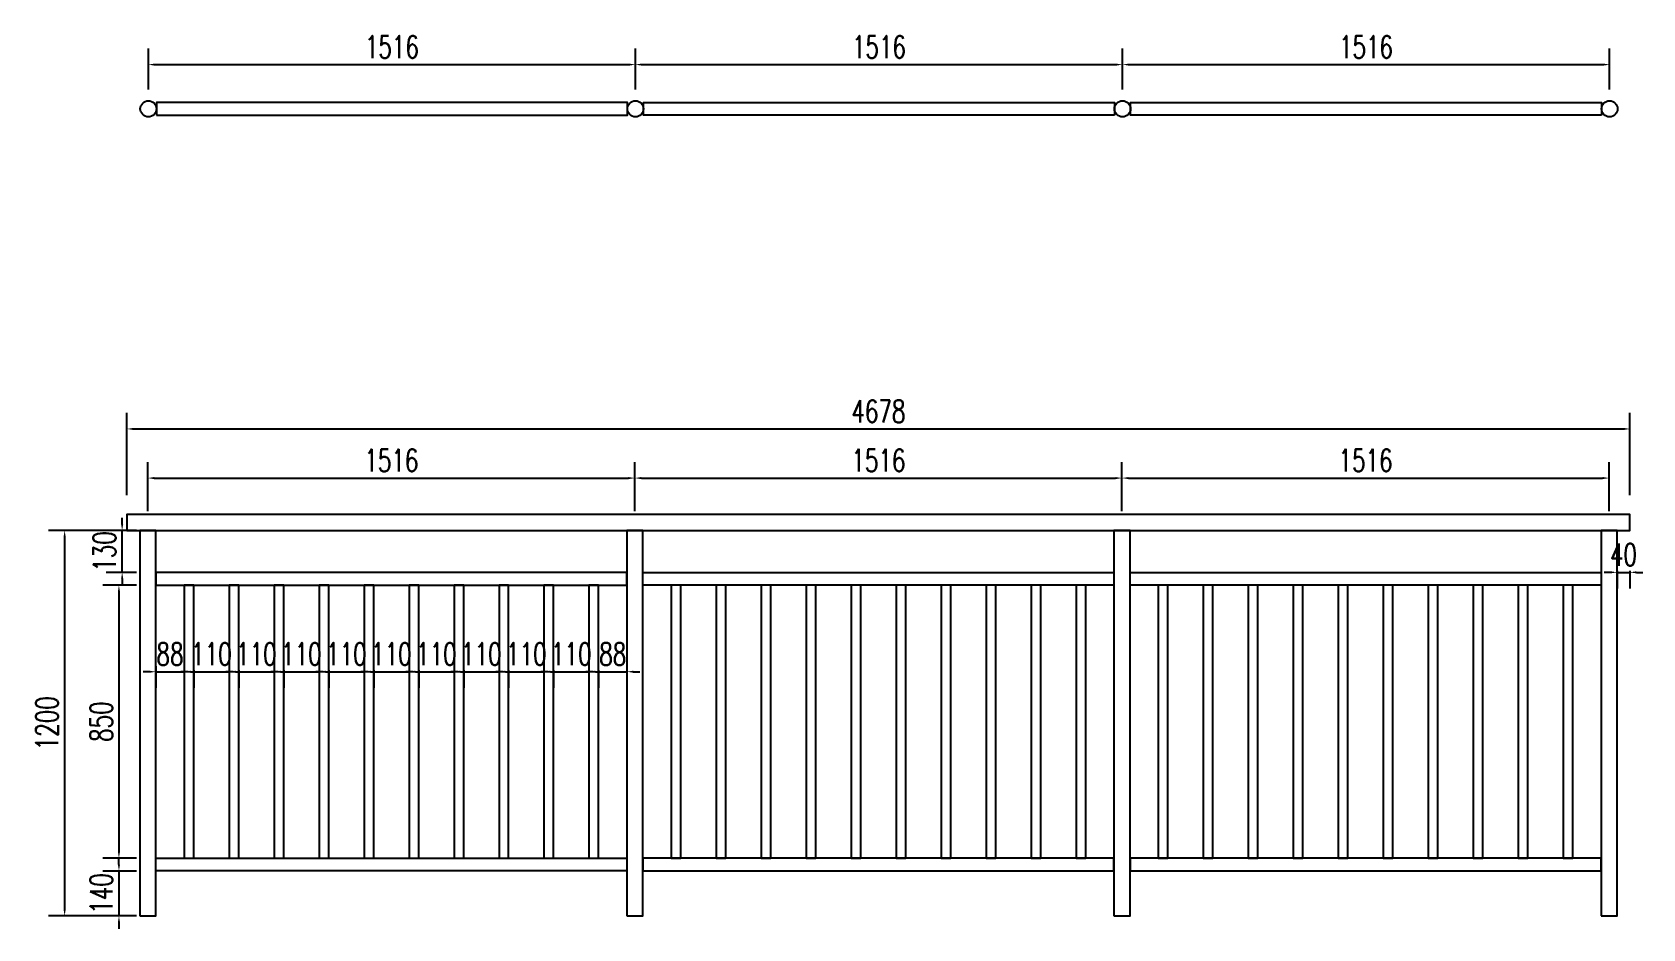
# Model space of a CAD drawing. Header units: millimetres. Extents: x -2430464 to 225692, y -180 to 1805330.
# Drawn here: x -1587313 to -1582300, y 608733 to 611525 of the extents above; entities that cross this region are included whole.
import ezdxf

# ---------------------------------------------------------------- set-up
doc = ezdxf.new("R2010")
doc.units = ezdxf.units.MM
doc.header["$LTSCALE"] = 1000
doc.layers.get('0').update_dxf_attribs({"linetype": 'CONTINUOUS'})
doc.layers.get('DEFPOINTS').update_dxf_attribs({"linetype": 'CONTINUOUS'})
for name, color, linetype in [('W-PLASTIC_RAILINGS塑木栏杆', 6, 'CONTINUOUS'), ('W-WOOD_FLOOR木地板', 30, 'CONTINUOUS'), ('景-通用-文字', 7, 'CONTINUOUS')]:
    doc.layers.add(name, color=color, linetype=linetype)
doc.styles.add('STANDARD_T3', font='simplex.shx', dxfattribs={"width": 0.7, "bigfont": 'gbcbig.shx'})
doc.dimstyles.new('W&&20', dxfattribs={"dimtxt": 70, "dimasz": 20, "dimexe": 50, "dimexo": 60, "dimgap": 20, "dimtad": 1, "dimdec": 0, "dimzin": 0, "dimdsep": 46, "dimtxsty": 'STANDARD_T3', "dimcen": 0.09, "dimclrd": 1, "dimclre": 1, "dimclrt": 7, "dimazin": 2, "dimtfac": 1, "dimtdec": 0, "dimtix": 1, "dimtmove": 2, "dimatfit": 3, "dimfxl": 0, "dimtolj": 1, "dimtzin": 0, "dimarcsym": 0})

# ---------------------------------------------------------------- blocks, each defined once
blk = doc.blocks.new('*U776')
at = {"layer": 'W-PLASTIC_RAILINGS塑木栏杆'}
blk.add_lwpolyline([(-15, -420), (15, -420), (15, 430), (-15, 430)], close=True, dxfattribs=at)
blk = doc.blocks.new('*U777')
at = {"layer": 'W-PLASTIC_RAILINGS塑木栏杆', "color": 0, "linetype": 'ByBlock', "lineweight": -2, "transparency": 16777216}
for p in [(0, 0), (140, 0), (280, 0), (420, 0), (560, 0), (700, 0), (840, 0), (980, 0), (1120, 0), (1260, 0)]:
    blk.add_blockref('*U776', p, dxfattribs=at)
blk = doc.blocks.new('*D779')
at = {"layer": 'DEFPOINTS', "color": 0, "transparency": 16777216}
for p in [(-1587017.9, 609973.4), (-1587211.9, 608773.4), (-1586977.9, 608773.4)]:
    blk.add_point(p, dxfattribs=at)
at = {"layer": 'W-WOOD_FLOOR木地板', "color": 1, "lineweight": -2, "transparency": 16777216}
for p, q in [((-1587077.9, 609973.4), (-1587261.9, 609973.4)), ((-1587211.9, 609953.4), (-1587211.9, 608793.4)), ((-1587037.9, 608773.4), (-1587261.9, 608773.4))]:
    blk.add_line(p, q, dxfattribs=at)
at = {"layer": 'W-WOOD_FLOOR木地板', "color": 1, "transparency": 16777216}
for points in [[(-1587215.2, 609953.4), (-1587208.6, 609953.4), (-1587211.9, 609973.4)], [(-1587215.2, 608793.4), (-1587208.6, 608793.4), (-1587211.9, 608773.4)]]:
    blk.add_solid(points, dxfattribs=at)
at = {"layer": 'W-WOOD_FLOOR木地板', "color": 7, "transparency": 16777216, "insert": (-1587266.9, 609373.4), "char_height": 70, "attachment_point": 5, "rotation": 90, "style": 'STANDARD_T3'}
blk.add_mtext('\\A1;1200', dxfattribs=at)
blk = doc.blocks.new('*D780')
at = {"layer": 'DEFPOINTS', "color": 0, "transparency": 16777216}
for p in [(-1586927.9, 609803.4), (-1587042.9, 608953.4), (-1586927.9, 608953.4)]:
    blk.add_point(p, dxfattribs=at)
at = {"layer": 'W-WOOD_FLOOR木地板', "color": 1, "lineweight": -2, "transparency": 16777216}
for p, q in [((-1586987.9, 609803.4), (-1587092.9, 609803.4)), ((-1587042.9, 609783.4), (-1587042.9, 608973.4)), ((-1586987.9, 608953.4), (-1587092.9, 608953.4))]:
    blk.add_line(p, q, dxfattribs=at)
at = {"layer": 'W-WOOD_FLOOR木地板', "color": 1, "transparency": 16777216}
for points in [[(-1587046.2, 609783.4), (-1587039.6, 609783.4), (-1587042.9, 609803.4)], [(-1587046.2, 608973.4), (-1587039.6, 608973.4), (-1587042.9, 608953.4)]]:
    blk.add_solid(points, dxfattribs=at)
at = {"layer": 'W-WOOD_FLOOR木地板', "color": 7, "transparency": 16777216, "insert": (-1587097.9, 609378.4), "char_height": 70, "attachment_point": 5, "rotation": 90, "style": 'STANDARD_T3'}
blk.add_mtext('\\A1;850', dxfattribs=at)
blk = doc.blocks.new('*D778')
at = {"layer": 'DEFPOINTS', "color": 0, "transparency": 16777216}
for p in [(-1587032.9, 609973.4), (-1586927.9, 609973.4), (-1586927.9, 609843.4)]:
    blk.add_point(p, dxfattribs=at)
at = {"layer": 'W-WOOD_FLOOR木地板', "color": 1, "lineweight": -2, "transparency": 16777216}
for p, q in [((-1587032.9, 609993.4), (-1587032.9, 610013.4)), ((-1586987.9, 609973.4), (-1587082.9, 609973.4)), ((-1587032.9, 609843.4), (-1587032.9, 609973.4)), ((-1586987.9, 609843.4), (-1587082.9, 609843.4)), ((-1587032.9, 609823.4), (-1587032.9, 609803.4))]:
    blk.add_line(p, q, dxfattribs=at)
at = {"layer": 'W-WOOD_FLOOR木地板', "color": 1, "transparency": 16777216}
for points in [[(-1587036.2, 609993.4), (-1587029.6, 609993.4), (-1587032.9, 609973.4)], [(-1587036.2, 609823.4), (-1587029.6, 609823.4), (-1587032.9, 609843.4)]]:
    blk.add_solid(points, dxfattribs=at)
at = {"layer": 'W-WOOD_FLOOR木地板', "color": 7, "transparency": 16777216, "insert": (-1587087.9, 609908.4), "char_height": 70, "attachment_point": 5, "rotation": 90, "style": 'STANDARD_T3'}
blk.add_mtext('\\A1;130', dxfattribs=at)
blk = doc.blocks.new('*D781')
at = {"layer": 'DEFPOINTS', "color": 0, "transparency": 16777216}
for p in [(-1586927.9, 608913.4), (-1587042.8, 608773.4), (-1586927.9, 608773.4)]:
    blk.add_point(p, dxfattribs=at)
at = {"layer": 'W-WOOD_FLOOR木地板', "color": 1, "lineweight": -2, "transparency": 16777216}
for p, q in [((-1587042.8, 608933.4), (-1587042.8, 608953.4)), ((-1586987.9, 608913.4), (-1587092.8, 608913.4)), ((-1587042.8, 608913.4), (-1587042.8, 608773.4)), ((-1586987.9, 608773.4), (-1587092.8, 608773.4)), ((-1587042.8, 608753.4), (-1587042.8, 608733.4))]:
    blk.add_line(p, q, dxfattribs=at)
at = {"layer": 'W-WOOD_FLOOR木地板', "color": 1, "transparency": 16777216}
for points in [[(-1587046.2, 608933.4), (-1587039.5, 608933.4), (-1587042.8, 608913.4)], [(-1587046.2, 608753.4), (-1587039.5, 608753.4), (-1587042.8, 608773.4)]]:
    blk.add_solid(points, dxfattribs=at)
at = {"layer": 'W-WOOD_FLOOR木地板', "color": 7, "transparency": 16777216, "insert": (-1587097.8, 608843.4), "char_height": 70, "attachment_point": 5, "rotation": 90, "style": 'STANDARD_T3'}
blk.add_mtext('\\A1;140', dxfattribs=at)
blk = doc.blocks.new('*D782')
at = {"layer": 'DEFPOINTS', "color": 0, "transparency": 16777216}
for p in [(-1585436.9, 610136.9), (-1586952.9, 609973.4), (-1585436.9, 609973.4)]:
    blk.add_point(p, dxfattribs=at)
at = {"layer": 'W-WOOD_FLOOR木地板', "color": 1, "lineweight": -2, "transparency": 16777216}
for p, q in [((-1586952.9, 610033.4), (-1586952.9, 610186.9)), ((-1585436.9, 610033.4), (-1585436.9, 610186.9)), ((-1586932.9, 610136.9), (-1585456.9, 610136.9))]:
    blk.add_line(p, q, dxfattribs=at)
at = {"layer": 'W-WOOD_FLOOR木地板', "color": 1, "transparency": 16777216}
for points in [[(-1586932.9, 610140.2), (-1586932.9, 610133.6), (-1586952.9, 610136.9)], [(-1585456.9, 610140.2), (-1585456.9, 610133.6), (-1585436.9, 610136.9)]]:
    blk.add_solid(points, dxfattribs=at)
at = {"layer": 'W-WOOD_FLOOR木地板', "color": 7, "transparency": 16777216, "insert": (-1586194.9, 610191.9), "char_height": 70, "attachment_point": 5, "style": 'STANDARD_T3'}
blk.add_mtext('\\A1;1516', dxfattribs=at)
blk = doc.blocks.new('*D783')
at = {"layer": 'DEFPOINTS', "color": 0, "transparency": 16777216}
for p in [(-1583920.9, 610136.9), (-1585436.9, 609973.4), (-1583920.9, 609973.4)]:
    blk.add_point(p, dxfattribs=at)
at = {"layer": 'W-WOOD_FLOOR木地板', "color": 1, "lineweight": -2, "transparency": 16777216}
for p, q in [((-1585436.9, 610033.4), (-1585436.9, 610186.9)), ((-1583920.9, 610033.4), (-1583920.9, 610186.9)), ((-1585416.9, 610136.9), (-1583940.9, 610136.9))]:
    blk.add_line(p, q, dxfattribs=at)
at = {"layer": 'W-WOOD_FLOOR木地板', "color": 1, "transparency": 16777216}
for points in [[(-1585416.9, 610140.2), (-1585416.9, 610133.6), (-1585436.9, 610136.9)], [(-1583940.9, 610140.2), (-1583940.9, 610133.6), (-1583920.9, 610136.9)]]:
    blk.add_solid(points, dxfattribs=at)
at = {"layer": 'W-WOOD_FLOOR木地板', "color": 7, "transparency": 16777216, "insert": (-1584678.9, 610191.9), "char_height": 70, "attachment_point": 5, "style": 'STANDARD_T3'}
blk.add_mtext('\\A1;1516', dxfattribs=at)
blk = doc.blocks.new('*D784')
at = {"layer": 'DEFPOINTS', "color": 0, "transparency": 16777216}
for p in [(-1582404.9, 610136.9), (-1583920.9, 609973.4), (-1582404.9, 609973.4)]:
    blk.add_point(p, dxfattribs=at)
at = {"layer": 'W-WOOD_FLOOR木地板', "color": 1, "lineweight": -2, "transparency": 16777216}
for p, q in [((-1583920.9, 610033.4), (-1583920.9, 610186.9)), ((-1582404.9, 610033.4), (-1582404.9, 610186.9)), ((-1583900.9, 610136.9), (-1582424.9, 610136.9))]:
    blk.add_line(p, q, dxfattribs=at)
at = {"layer": 'W-WOOD_FLOOR木地板', "color": 1, "transparency": 16777216}
for points in [[(-1583900.9, 610140.2), (-1583900.9, 610133.6), (-1583920.9, 610136.9)], [(-1582424.9, 610140.2), (-1582424.9, 610133.6), (-1582404.9, 610136.9)]]:
    blk.add_solid(points, dxfattribs=at)
at = {"layer": 'W-WOOD_FLOOR木地板', "color": 7, "transparency": 16777216, "insert": (-1583162.9, 610191.9), "char_height": 70, "attachment_point": 5, "style": 'STANDARD_T3'}
blk.add_mtext('\\A1;1516', dxfattribs=at)
blk = doc.blocks.new('*D785')
at = {"layer": 'DEFPOINTS', "color": 0, "transparency": 16777216}
for p in [(-1586927.9, 609610.9), (-1586839.9, 609610.9), (-1586839.9, 609533.9)]:
    blk.add_point(p, dxfattribs=at)
at = {"layer": 'W-WOOD_FLOOR木地板', "color": 1, "lineweight": -2, "transparency": 16777216}
for p, q in [((-1586947.9, 609533.9), (-1586967.9, 609533.9)), ((-1586927.9, 609550.9), (-1586927.9, 609483.9)), ((-1586927.9, 609533.9), (-1586839.9, 609533.9)), ((-1586839.9, 609550.9), (-1586839.9, 609483.9)), ((-1586819.9, 609533.9), (-1586799.9, 609533.9))]:
    blk.add_line(p, q, dxfattribs=at)
at = {"layer": 'W-WOOD_FLOOR木地板', "color": 1, "transparency": 16777216}
for points in [[(-1586947.9, 609537.2), (-1586947.9, 609530.6), (-1586927.9, 609533.9)], [(-1586819.9, 609537.2), (-1586819.9, 609530.6), (-1586839.9, 609533.9)]]:
    blk.add_solid(points, dxfattribs=at)
at = {"layer": 'W-WOOD_FLOOR木地板', "color": 7, "transparency": 16777216, "insert": (-1586883.9, 609588.9), "char_height": 70, "attachment_point": 5, "style": 'STANDARD_T3'}
blk.add_mtext('\\A1;88', dxfattribs=at)
blk = doc.blocks.new('*D786')
at = {"layer": 'DEFPOINTS', "color": 0, "transparency": 16777216}
for p in [(-1585549.9, 609657.8), (-1585461.9, 609657.8), (-1585461.9, 609533.9)]:
    blk.add_point(p, dxfattribs=at)
at = {"layer": '景-通用-文字', "color": 1, "lineweight": -2, "transparency": 16777216}
for p, q in [((-1585569.9, 609533.9), (-1585589.9, 609533.9)), ((-1585549.9, 609538.9), (-1585549.9, 609483.9)), ((-1585549.9, 609533.9), (-1585461.9, 609533.9)), ((-1585461.9, 609538.9), (-1585461.9, 609483.9)), ((-1585441.9, 609533.9), (-1585421.9, 609533.9))]:
    blk.add_line(p, q, dxfattribs=at)
at = {"layer": '景-通用-文字', "color": 1, "transparency": 16777216}
for points in [[(-1585569.9, 609537.2), (-1585569.9, 609530.6), (-1585549.9, 609533.9)], [(-1585441.9, 609537.2), (-1585441.9, 609530.6), (-1585461.9, 609533.9)]]:
    blk.add_solid(points, dxfattribs=at)
at = {"layer": '景-通用-文字', "color": 7, "transparency": 16777216, "insert": (-1585505.9, 609588.9), "char_height": 70, "attachment_point": 5, "style": 'STANDARD_T3'}
blk.add_mtext('\\A1;88', dxfattribs=at)
blk = doc.blocks.new('*D902')
at = {"color": 1, "lineweight": -2, "transparency": 16777216}
for p, q in [((-1586829.9, 609533.9), (-1586849.9, 609533.9)), ((-1586809.9, 609538.9), (-1586809.9, 609483.9)), ((-1586809.9, 609533.9), (-1586699.9, 609533.9)), ((-1586699.9, 609538.9), (-1586699.9, 609483.9)), ((-1586679.9, 609533.9), (-1586659.9, 609533.9))]:
    blk.add_line(p, q, dxfattribs=at)
at = {"color": 1, "transparency": 16777216}
for points in [[(-1586829.9, 609537.2), (-1586829.9, 609530.6), (-1586809.9, 609533.9)], [(-1586679.9, 609537.2), (-1586679.9, 609530.6), (-1586699.9, 609533.9)]]:
    blk.add_solid(points, dxfattribs=at)
at = {"layer": 'DEFPOINTS', "color": 0, "transparency": 16777216}
for p in [(-1586809.9, 609650.5), (-1586699.9, 609650.5), (-1586699.9, 609533.9)]:
    blk.add_point(p, dxfattribs=at)
at = {"color": 7, "transparency": 16777216, "insert": (-1586754.9, 609588.9), "char_height": 70, "attachment_point": 5, "style": 'STANDARD_T3'}
blk.add_mtext('\\A1;110', dxfattribs=at)
blk = doc.blocks.new('*D903')
at = {"color": 1, "lineweight": -2, "transparency": 16777216}
for p, q in [((-1586689.9, 609533.9), (-1586709.9, 609533.9)), ((-1586669.9, 609538.9), (-1586669.9, 609483.9)), ((-1586669.9, 609533.9), (-1586559.9, 609533.9)), ((-1586559.9, 609538.9), (-1586559.9, 609483.9)), ((-1586539.9, 609533.9), (-1586519.9, 609533.9))]:
    blk.add_line(p, q, dxfattribs=at)
at = {"color": 1, "transparency": 16777216}
for points in [[(-1586689.9, 609537.2), (-1586689.9, 609530.6), (-1586669.9, 609533.9)], [(-1586539.9, 609537.2), (-1586539.9, 609530.6), (-1586559.9, 609533.9)]]:
    blk.add_solid(points, dxfattribs=at)
at = {"layer": 'DEFPOINTS', "color": 0, "transparency": 16777216}
for p in [(-1586669.9, 609650.5), (-1586559.9, 609650.5), (-1586559.9, 609533.9)]:
    blk.add_point(p, dxfattribs=at)
at = {"color": 7, "transparency": 16777216, "insert": (-1586614.9, 609588.9), "char_height": 70, "attachment_point": 5, "style": 'STANDARD_T3'}
blk.add_mtext('\\A1;110', dxfattribs=at)
blk = doc.blocks.new('*D904')
at = {"color": 1, "lineweight": -2, "transparency": 16777216}
for p, q in [((-1586549.9, 609533.9), (-1586569.9, 609533.9)), ((-1586529.9, 609538.9), (-1586529.9, 609483.9)), ((-1586529.9, 609533.9), (-1586419.9, 609533.9)), ((-1586419.9, 609538.9), (-1586419.9, 609483.9)), ((-1586399.9, 609533.9), (-1586379.9, 609533.9))]:
    blk.add_line(p, q, dxfattribs=at)
at = {"color": 1, "transparency": 16777216}
for points in [[(-1586549.9, 609537.2), (-1586549.9, 609530.6), (-1586529.9, 609533.9)], [(-1586399.9, 609537.2), (-1586399.9, 609530.6), (-1586419.9, 609533.9)]]:
    blk.add_solid(points, dxfattribs=at)
at = {"layer": 'DEFPOINTS', "color": 0, "transparency": 16777216}
for p in [(-1586529.9, 609650.5), (-1586419.9, 609650.5), (-1586419.9, 609533.9)]:
    blk.add_point(p, dxfattribs=at)
at = {"color": 7, "transparency": 16777216, "insert": (-1586474.9, 609588.9), "char_height": 70, "attachment_point": 5, "style": 'STANDARD_T3'}
blk.add_mtext('\\A1;110', dxfattribs=at)
blk = doc.blocks.new('*D905')
at = {"color": 1, "lineweight": -2, "transparency": 16777216}
for p, q in [((-1586409.9, 609533.9), (-1586429.9, 609533.9)), ((-1586389.9, 609538.9), (-1586389.9, 609483.9)), ((-1586389.9, 609533.9), (-1586279.9, 609533.9)), ((-1586279.9, 609538.9), (-1586279.9, 609483.9)), ((-1586259.9, 609533.9), (-1586239.9, 609533.9))]:
    blk.add_line(p, q, dxfattribs=at)
at = {"color": 1, "transparency": 16777216}
for points in [[(-1586409.9, 609537.2), (-1586409.9, 609530.6), (-1586389.9, 609533.9)], [(-1586259.9, 609537.2), (-1586259.9, 609530.6), (-1586279.9, 609533.9)]]:
    blk.add_solid(points, dxfattribs=at)
at = {"layer": 'DEFPOINTS', "color": 0, "transparency": 16777216}
for p in [(-1586389.9, 609650.5), (-1586279.9, 609650.5), (-1586279.9, 609533.9)]:
    blk.add_point(p, dxfattribs=at)
at = {"color": 7, "transparency": 16777216, "insert": (-1586334.9, 609588.9), "char_height": 70, "attachment_point": 5, "style": 'STANDARD_T3'}
blk.add_mtext('\\A1;110', dxfattribs=at)
blk = doc.blocks.new('*D906')
at = {"color": 1, "lineweight": -2, "transparency": 16777216}
for p, q in [((-1586269.9, 609533.9), (-1586289.9, 609533.9)), ((-1586249.9, 609538.9), (-1586249.9, 609483.9)), ((-1586249.9, 609533.9), (-1586139.9, 609533.9)), ((-1586139.9, 609538.9), (-1586139.9, 609483.9)), ((-1586119.9, 609533.9), (-1586099.9, 609533.9))]:
    blk.add_line(p, q, dxfattribs=at)
at = {"color": 1, "transparency": 16777216}
for points in [[(-1586269.9, 609537.2), (-1586269.9, 609530.6), (-1586249.9, 609533.9)], [(-1586119.9, 609537.2), (-1586119.9, 609530.6), (-1586139.9, 609533.9)]]:
    blk.add_solid(points, dxfattribs=at)
at = {"layer": 'DEFPOINTS', "color": 0, "transparency": 16777216}
for p in [(-1586249.9, 609650.5), (-1586139.9, 609650.5), (-1586139.9, 609533.9)]:
    blk.add_point(p, dxfattribs=at)
at = {"color": 7, "transparency": 16777216, "insert": (-1586194.9, 609588.9), "char_height": 70, "attachment_point": 5, "style": 'STANDARD_T3'}
blk.add_mtext('\\A1;110', dxfattribs=at)
blk = doc.blocks.new('*D907')
at = {"color": 1, "lineweight": -2, "transparency": 16777216}
for p, q in [((-1586129.9, 609533.9), (-1586149.9, 609533.9)), ((-1586109.9, 609538.9), (-1586109.9, 609483.9)), ((-1586109.9, 609533.9), (-1585999.9, 609533.9)), ((-1585999.9, 609538.9), (-1585999.9, 609483.9)), ((-1585979.9, 609533.9), (-1585959.9, 609533.9))]:
    blk.add_line(p, q, dxfattribs=at)
at = {"color": 1, "transparency": 16777216}
for points in [[(-1586129.9, 609537.2), (-1586129.9, 609530.6), (-1586109.9, 609533.9)], [(-1585979.9, 609537.2), (-1585979.9, 609530.6), (-1585999.9, 609533.9)]]:
    blk.add_solid(points, dxfattribs=at)
at = {"layer": 'DEFPOINTS', "color": 0, "transparency": 16777216}
for p in [(-1586109.9, 609650.5), (-1585999.9, 609650.5), (-1585999.9, 609533.9)]:
    blk.add_point(p, dxfattribs=at)
at = {"color": 7, "transparency": 16777216, "insert": (-1586054.9, 609588.9), "char_height": 70, "attachment_point": 5, "style": 'STANDARD_T3'}
blk.add_mtext('\\A1;110', dxfattribs=at)
blk = doc.blocks.new('*D908')
at = {"color": 1, "lineweight": -2, "transparency": 16777216}
for p, q in [((-1585989.9, 609533.9), (-1586009.9, 609533.9)), ((-1585969.9, 609538.9), (-1585969.9, 609483.9)), ((-1585969.9, 609533.9), (-1585859.9, 609533.9)), ((-1585859.9, 609538.9), (-1585859.9, 609483.9)), ((-1585839.9, 609533.9), (-1585819.9, 609533.9))]:
    blk.add_line(p, q, dxfattribs=at)
at = {"color": 1, "transparency": 16777216}
for points in [[(-1585989.9, 609537.2), (-1585989.9, 609530.6), (-1585969.9, 609533.9)], [(-1585839.9, 609537.2), (-1585839.9, 609530.6), (-1585859.9, 609533.9)]]:
    blk.add_solid(points, dxfattribs=at)
at = {"layer": 'DEFPOINTS', "color": 0, "transparency": 16777216}
for p in [(-1585969.9, 609650.5), (-1585859.9, 609650.5), (-1585859.9, 609533.9)]:
    blk.add_point(p, dxfattribs=at)
at = {"color": 7, "transparency": 16777216, "insert": (-1585914.9, 609588.9), "char_height": 70, "attachment_point": 5, "style": 'STANDARD_T3'}
blk.add_mtext('\\A1;110', dxfattribs=at)
blk = doc.blocks.new('*D909')
at = {"color": 1, "lineweight": -2, "transparency": 16777216}
for p, q in [((-1585849.9, 609533.9), (-1585869.9, 609533.9)), ((-1585829.9, 609538.9), (-1585829.9, 609483.9)), ((-1585829.9, 609533.9), (-1585719.9, 609533.9)), ((-1585719.9, 609538.9), (-1585719.9, 609483.9)), ((-1585699.9, 609533.9), (-1585679.9, 609533.9))]:
    blk.add_line(p, q, dxfattribs=at)
at = {"color": 1, "transparency": 16777216}
for points in [[(-1585849.9, 609537.2), (-1585849.9, 609530.6), (-1585829.9, 609533.9)], [(-1585699.9, 609537.2), (-1585699.9, 609530.6), (-1585719.9, 609533.9)]]:
    blk.add_solid(points, dxfattribs=at)
at = {"layer": 'DEFPOINTS', "color": 0, "transparency": 16777216}
for p in [(-1585829.9, 609650.5), (-1585719.9, 609650.5), (-1585719.9, 609533.9)]:
    blk.add_point(p, dxfattribs=at)
at = {"color": 7, "transparency": 16777216, "insert": (-1585774.9, 609588.9), "char_height": 70, "attachment_point": 5, "style": 'STANDARD_T3'}
blk.add_mtext('\\A1;110', dxfattribs=at)
blk = doc.blocks.new('*D910')
at = {"color": 1, "lineweight": -2, "transparency": 16777216}
for p, q in [((-1585709.9, 609533.9), (-1585729.9, 609533.9)), ((-1585689.9, 609538.9), (-1585689.9, 609483.9)), ((-1585689.9, 609533.9), (-1585579.9, 609533.9)), ((-1585579.9, 609538.9), (-1585579.9, 609483.9)), ((-1585559.9, 609533.9), (-1585539.9, 609533.9))]:
    blk.add_line(p, q, dxfattribs=at)
at = {"color": 1, "transparency": 16777216}
for points in [[(-1585709.9, 609537.2), (-1585709.9, 609530.6), (-1585689.9, 609533.9)], [(-1585559.9, 609537.2), (-1585559.9, 609530.6), (-1585579.9, 609533.9)]]:
    blk.add_solid(points, dxfattribs=at)
at = {"layer": 'DEFPOINTS', "color": 0, "transparency": 16777216}
for p in [(-1585689.9, 609650.5), (-1585579.9, 609650.5), (-1585579.9, 609533.9)]:
    blk.add_point(p, dxfattribs=at)
at = {"color": 7, "transparency": 16777216, "insert": (-1585634.9, 609588.9), "char_height": 70, "attachment_point": 5, "style": 'STANDARD_T3'}
blk.add_mtext('\\A1;110', dxfattribs=at)
blk = doc.blocks.new('*U1155')
at = {"layer": 'W-PLASTIC_RAILINGS塑木栏杆'}
blk.add_lwpolyline([(-15, -420), (15, -420), (15, 430), (-15, 430)], close=True, dxfattribs=at)
blk = doc.blocks.new('*U1156')
at = {"layer": 'W-PLASTIC_RAILINGS塑木栏杆', "color": 0, "linetype": 'ByBlock', "lineweight": -2, "transparency": 16777216}
for p in [(0, 0), (140, 0), (280, 0), (420, 0), (560, 0), (700, 0), (840, 0), (980, 0), (1120, 0), (1260, 0)]:
    blk.add_blockref('*U1155', p, dxfattribs=at)
blk = doc.blocks.new('*U1157')
at = {"layer": 'W-PLASTIC_RAILINGS塑木栏杆'}
blk.add_lwpolyline([(-15, -420), (15, -420), (15, 430), (-15, 430)], close=True, dxfattribs=at)
blk = doc.blocks.new('*U1158')
at = {"layer": 'W-PLASTIC_RAILINGS塑木栏杆', "color": 0, "linetype": 'ByBlock', "lineweight": -2, "transparency": 16777216}
for p in [(0, 0), (140, 0), (280, 0), (420, 0), (560, 0), (700, 0), (840, 0), (980, 0), (1120, 0), (1260, 0)]:
    blk.add_blockref('*U1157', p, dxfattribs=at)
blk = doc.blocks.new('*D2088')
at = {"color": 1, "lineweight": -2, "transparency": 16777216}
for p, q in [((-1582399.9, 609843.4), (-1582419.9, 609843.4)), ((-1582379.9, 609848.4), (-1582379.9, 609793.4)), ((-1582379.9, 609843.4), (-1582339.9, 609843.4)), ((-1582339.9, 609848.4), (-1582339.9, 609793.4)), ((-1582319.9, 609843.4), (-1582299.9, 609843.4))]:
    blk.add_line(p, q, dxfattribs=at)
at = {"color": 1, "transparency": 16777216}
for points in [[(-1582399.9, 609846.7), (-1582399.9, 609840.1), (-1582379.9, 609843.4)], [(-1582319.9, 609846.7), (-1582319.9, 609840.1), (-1582339.9, 609843.4)]]:
    blk.add_solid(points, dxfattribs=at)
at = {"layer": 'DEFPOINTS', "color": 0, "transparency": 16777216}
for p in [(-1582379.9, 609973.4), (-1582339.9, 609973.4), (-1582339.9, 609843.4)]:
    blk.add_point(p, dxfattribs=at)
at = {"color": 7, "transparency": 16777216, "insert": (-1582359.9, 609898.4), "char_height": 70, "attachment_point": 5, "style": 'STANDARD_T3'}
blk.add_mtext('\\A1;40', dxfattribs=at)
blk = doc.blocks.new('*D2200')
at = {"color": 1, "lineweight": -2, "transparency": 16777216}
for p, q in [((-1587017.9, 610083.4), (-1587017.9, 610339.9)), ((-1582339.9, 610083.4), (-1582339.9, 610339.9)), ((-1586997.9, 610289.9), (-1582359.9, 610289.9))]:
    blk.add_line(p, q, dxfattribs=at)
at = {"color": 1, "transparency": 16777216}
for points in [[(-1586997.9, 610293.2), (-1586997.9, 610286.5), (-1587017.9, 610289.9)], [(-1582359.9, 610293.2), (-1582359.9, 610286.5), (-1582339.9, 610289.9)]]:
    blk.add_solid(points, dxfattribs=at)
at = {"layer": 'DEFPOINTS', "color": 0, "transparency": 16777216}
for p in [(-1582339.9, 610289.9), (-1587017.9, 610023.4), (-1582339.9, 610023.4)]:
    blk.add_point(p, dxfattribs=at)
at = {"color": 7, "transparency": 16777216, "insert": (-1584678.9, 610344.9), "char_height": 70, "attachment_point": 5, "style": 'STANDARD_T3'}
blk.add_mtext('\\A1;4678', dxfattribs=at)
blk = doc.blocks.new('*D2382')
at = {"color": 1, "lineweight": -2, "transparency": 16777216}
for p, q in [((-1586951.3, 611346.7), (-1586951.3, 611474.4)), ((-1585435.3, 611346.7), (-1585435.3, 611474.4)), ((-1586931.3, 611424.4), (-1585455.3, 611424.4))]:
    blk.add_line(p, q, dxfattribs=at)
at = {"color": 1, "transparency": 16777216}
for points in [[(-1586931.3, 611427.7), (-1586931.3, 611421.1), (-1586951.3, 611424.4)], [(-1585455.3, 611427.7), (-1585455.3, 611421.1), (-1585435.3, 611424.4)]]:
    blk.add_solid(points, dxfattribs=at)
at = {"layer": 'DEFPOINTS', "color": 0, "transparency": 16777216}
for p in [(-1585435.3, 611424.4), (-1586951.3, 611286.7), (-1585435.3, 611286.7)]:
    blk.add_point(p, dxfattribs=at)
at = {"color": 7, "transparency": 16777216, "insert": (-1586193.3, 611479.4), "char_height": 70, "attachment_point": 5, "style": 'STANDARD_T3'}
blk.add_mtext('\\A1;1516', dxfattribs=at)
blk = doc.blocks.new('*D2383')
at = {"color": 1, "lineweight": -2, "transparency": 16777216}
for p, q in [((-1585435.3, 611346.7), (-1585435.3, 611474.4)), ((-1583919.3, 611346.7), (-1583919.3, 611474.4)), ((-1585415.3, 611424.4), (-1583939.3, 611424.4))]:
    blk.add_line(p, q, dxfattribs=at)
at = {"color": 1, "transparency": 16777216}
for points in [[(-1585415.3, 611427.7), (-1585415.3, 611421.1), (-1585435.3, 611424.4)], [(-1583939.3, 611427.7), (-1583939.3, 611421.1), (-1583919.3, 611424.4)]]:
    blk.add_solid(points, dxfattribs=at)
at = {"layer": 'DEFPOINTS', "color": 0, "transparency": 16777216}
for p in [(-1583919.3, 611424.4), (-1585435.3, 611286.7), (-1583919.3, 611286.7)]:
    blk.add_point(p, dxfattribs=at)
at = {"color": 7, "transparency": 16777216, "insert": (-1584677.3, 611479.4), "char_height": 70, "attachment_point": 5, "style": 'STANDARD_T3'}
blk.add_mtext('\\A1;1516', dxfattribs=at)
blk = doc.blocks.new('*D2384')
at = {"color": 1, "lineweight": -2, "transparency": 16777216}
for p, q in [((-1583919.3, 611346.7), (-1583919.3, 611474.4)), ((-1582403.3, 611346.7), (-1582403.3, 611474.4)), ((-1583899.3, 611424.4), (-1582423.3, 611424.4))]:
    blk.add_line(p, q, dxfattribs=at)
at = {"color": 1, "transparency": 16777216}
for points in [[(-1583899.3, 611427.7), (-1583899.3, 611421.1), (-1583919.3, 611424.4)], [(-1582423.3, 611427.7), (-1582423.3, 611421.1), (-1582403.3, 611424.4)]]:
    blk.add_solid(points, dxfattribs=at)
at = {"layer": 'DEFPOINTS', "color": 0, "transparency": 16777216}
for p in [(-1582403.3, 611424.4), (-1583919.3, 611286.7), (-1582403.3, 611286.7)]:
    blk.add_point(p, dxfattribs=at)
at = {"color": 7, "transparency": 16777216, "insert": (-1583161.3, 611479.4), "char_height": 70, "attachment_point": 5, "style": 'STANDARD_T3'}
blk.add_mtext('\\A1;1516', dxfattribs=at)

msp = doc.modelspace()

# ---------------------------------------------------------------- linework, layer by layer
at = {"layer": 'W-PLASTIC_RAILINGS塑木栏杆'}
for points in [[(-1586926.33, 611266.68), (-1585460.33, 611266.68), (-1585460.33, 611306.68), (-1586926.33, 611306.68)], [(-1583944.33, 611266.68), (-1585410.33, 611266.68), (-1585410.33, 611306.68), (-1583944.33, 611306.68)], [(-1582428.33, 611266.68), (-1583894.33, 611266.68), (-1583894.33, 611306.68), (-1582428.33, 611306.68)], [(-1587017.9, 609973.41), (-1582339.9, 609973.41), (-1582339.9, 610023.41), (-1587017.9, 610023.41)], [(-1586977.9, 608773.41), (-1586927.9, 608773.41), (-1586927.9, 609973.41), (-1586977.9, 609973.41)], [(-1585461.9, 608773.41), (-1585411.9, 608773.41), (-1585411.9, 609973.41), (-1585461.9, 609973.41)], [(-1583945.9, 608773.41), (-1583895.9, 608773.41), (-1583895.9, 609973.41), (-1583945.9, 609973.41)], [(-1582429.9, 608773.41), (-1582379.9, 608773.41), (-1582379.9, 609973.41), (-1582429.9, 609973.41)], [(-1586927.9, 609803.41), (-1585461.9, 609803.41), (-1585461.9, 609843.41), (-1586927.9, 609843.41)], [(-1583945.9, 609803.41), (-1585411.9, 609803.41), (-1585411.9, 609843.41), (-1583945.9, 609843.41)], [(-1582429.9, 609803.41), (-1583895.9, 609803.41), (-1583895.9, 609843.41), (-1582429.9, 609843.41)], [(-1586927.9, 608953.41), (-1585461.9, 608953.41), (-1585461.9, 608913.41), (-1586927.9, 608913.41)], [(-1583945.9, 608953.41), (-1585411.9, 608953.41), (-1585411.9, 608913.41), (-1583945.9, 608913.41)], [(-1582429.9, 608953.41), (-1583895.9, 608953.41), (-1583895.9, 608913.41), (-1582429.9, 608913.41)]]:
    msp.add_lwpolyline(points, close=True, dxfattribs=at)
for centre in [(-1586951.33, 611286.68), (-1585435.33, 611286.68), (-1583919.33, 611286.68), (-1582403.33, 611286.68)]:
    msp.add_circle(centre, 25, dxfattribs=at)

# ---------------------------------------------------------------- block references
for name, p in [('*U777', (-1586824.9, 609373.41)), ('*U1156', (-1585308.9, 609373.41)), ('*U1158', (-1583792.9, 609373.41))]:
    msp.add_blockref(name, p, dxfattribs=at)

# ---------------------------------------------------------------- dimensions: what is measured, and where the dimension line sits
for base, p1, p2, picture, middle in [((-1585435.33, 611424.39), (-1586951.33, 611286.68), (-1585435.33, 611286.68), '*D2382', (-1586193.33, 611479.39)), ((-1583919.33, 611424.39), (-1585435.33, 611286.68), (-1583919.33, 611286.68), '*D2383', (-1584677.33, 611479.39)), ((-1582403.33, 611424.39), (-1583919.33, 611286.68), (-1582403.33, 611286.68), '*D2384', (-1583161.33, 611479.39))]:
    dim = msp.add_linear_dim(base=base, p1=p1, p2=p2, dimstyle='W&&20')
    dim.commit()
    dim.dimension.update_dxf_attribs({"geometry": picture, "text_midpoint": middle})
at = {"color": 1}
dim = msp.add_linear_dim(base=(-1582339.9, 610289.87), p1=(-1587017.9, 610023.41), p2=(-1582339.9, 610023.41), dimstyle='W&&20', dxfattribs=at)
dim.commit()
dim.dimension.update_dxf_attribs({"geometry": '*D2200', "text_midpoint": (-1584678.9, 610344.87)})
for base, p1, p2, picture, middle in [((-1582339.9, 609843.41), (-1582379.9, 609973.41), (-1582339.9, 609973.41), '*D2088', (-1582359.9, 609898.41)), ((-1586699.9, 609533.91), (-1586809.9, 609650.5), (-1586699.9, 609650.5), '*D902', (-1586754.9, 609588.91)), ((-1586559.9, 609533.91), (-1586669.9, 609650.5), (-1586559.9, 609650.5), '*D903', (-1586614.9, 609588.91)), ((-1586419.9, 609533.91), (-1586529.9, 609650.5), (-1586419.9, 609650.5), '*D904', (-1586474.9, 609588.91)), ((-1586279.9, 609533.91), (-1586389.9, 609650.5), (-1586279.9, 609650.5), '*D905', (-1586334.9, 609588.91)), ((-1586139.9, 609533.91), (-1586249.9, 609650.5), (-1586139.9, 609650.5), '*D906', (-1586194.9, 609588.91)), ((-1585999.9, 609533.91), (-1586109.9, 609650.5), (-1585999.9, 609650.5), '*D907', (-1586054.9, 609588.91)), ((-1585859.9, 609533.91), (-1585969.9, 609650.5), (-1585859.9, 609650.5), '*D908', (-1585914.9, 609588.91)), ((-1585719.9, 609533.91), (-1585829.9, 609650.5), (-1585719.9, 609650.5), '*D909', (-1585774.9, 609588.91)), ((-1585579.9, 609533.91), (-1585689.9, 609650.5), (-1585579.9, 609650.5), '*D910', (-1585634.9, 609588.91))]:
    dim = msp.add_linear_dim(base=base, p1=p1, p2=p2, dimstyle='W&&20', override={"dimfxl": 5, "dimfxlon": 1, "dimarcsym": 2}, dxfattribs=at)
    dim.commit()
    dim.dimension.update_dxf_attribs({"geometry": picture, "text_midpoint": middle})
at = {"layer": 'W-WOOD_FLOOR木地板'}
for base, p1, p2, picture, middle in [((-1585436.9, 610136.91), (-1586952.9, 609973.41), (-1585436.9, 609973.41), '*D782', (-1586194.9, 610191.91)), ((-1583920.9, 610136.91), (-1585436.9, 609973.41), (-1583920.9, 609973.41), '*D783', (-1584678.9, 610191.91)), ((-1582404.9, 610136.91), (-1583920.9, 609973.41), (-1582404.9, 609973.41), '*D784', (-1583162.9, 610191.91)), ((-1586839.9, 609533.91), (-1586927.9, 609610.91), (-1586839.9, 609610.91), '*D785', (-1586883.9, 609588.91))]:
    dim = msp.add_linear_dim(base=base, p1=p1, p2=p2, dimstyle='W&&20', dxfattribs=at)
    dim.commit()
    dim.dimension.update_dxf_attribs({"geometry": picture, "text_midpoint": middle})
for base, p1, p2, picture, middle in [((-1587032.9, 609973.41), (-1586927.9, 609843.41), (-1586927.9, 609973.41), '*D778', (-1587087.9, 609908.41)), ((-1587211.9, 608773.41), (-1587017.9, 609973.41), (-1586977.9, 608773.41), '*D779', (-1587266.9, 609373.41)), ((-1587042.9, 608953.41), (-1586927.9, 609803.41), (-1586927.9, 608953.41), '*D780', (-1587097.9, 609378.41)), ((-1587042.83, 608773.41), (-1586927.9, 608913.41), (-1586927.9, 608773.41), '*D781', (-1587097.83, 608843.41))]:
    dim = msp.add_linear_dim(base=base, p1=p1, p2=p2, angle=90, dimstyle='W&&20', dxfattribs=at)
    dim.commit()
    dim.dimension.update_dxf_attribs({"geometry": picture, "text_midpoint": middle})
at = {"layer": '景-通用-文字', "color": 3}
dim = msp.add_linear_dim(base=(-1585461.9, 609533.91), p1=(-1585549.9, 609657.83), p2=(-1585461.9, 609657.83), dimstyle='W&&20', override={"dimfxl": 5, "dimfxlon": 1, "dimarcsym": 2}, dxfattribs=at)
dim.commit()
dim.dimension.update_dxf_attribs({"geometry": '*D786', "text_midpoint": (-1585505.9, 609588.91)})

doc.saveas('drawing.dxf')
